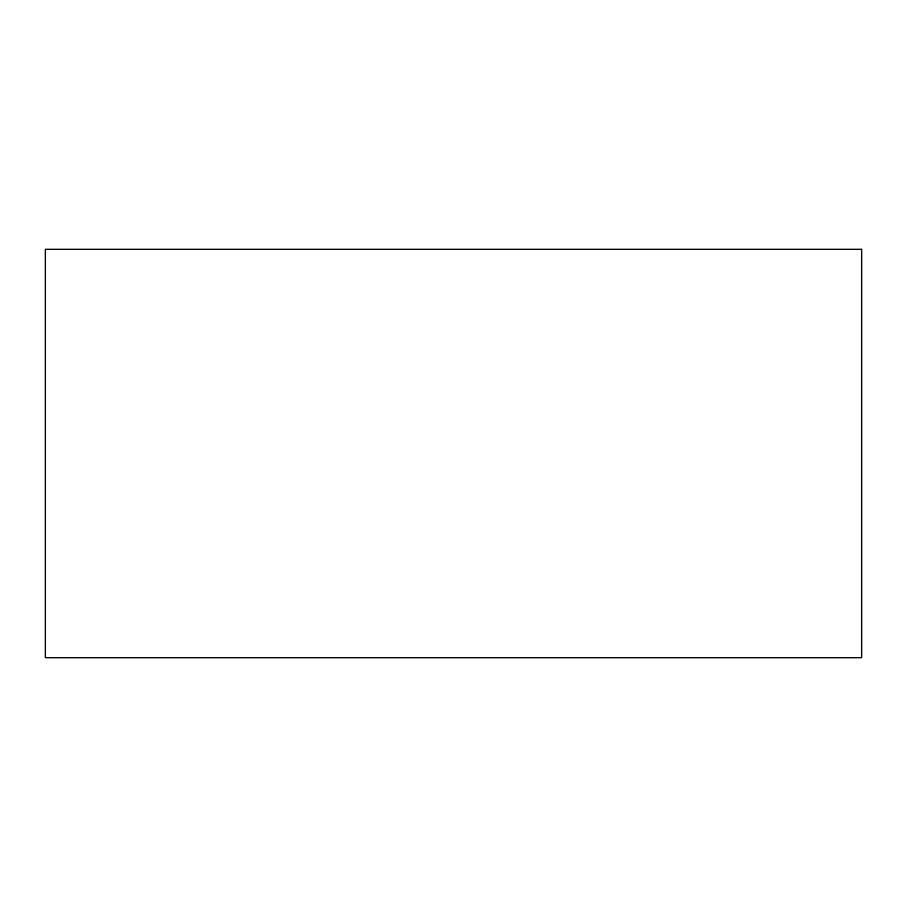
<?xml version="1.0" encoding="UTF-8"?>
<svg xmlns="http://www.w3.org/2000/svg" width="907" height="907" viewBox="0 0 907 907"><rect width="100%" height="100%" fill="white"/><g stroke="black" fill="none" stroke-linecap="round" stroke-linejoin="round"><path stroke-width="1.36" d="M861.65 249.312L45.35 249.312L45.35 657.688L861.65 657.688L861.65 249.312"/></g></svg>
